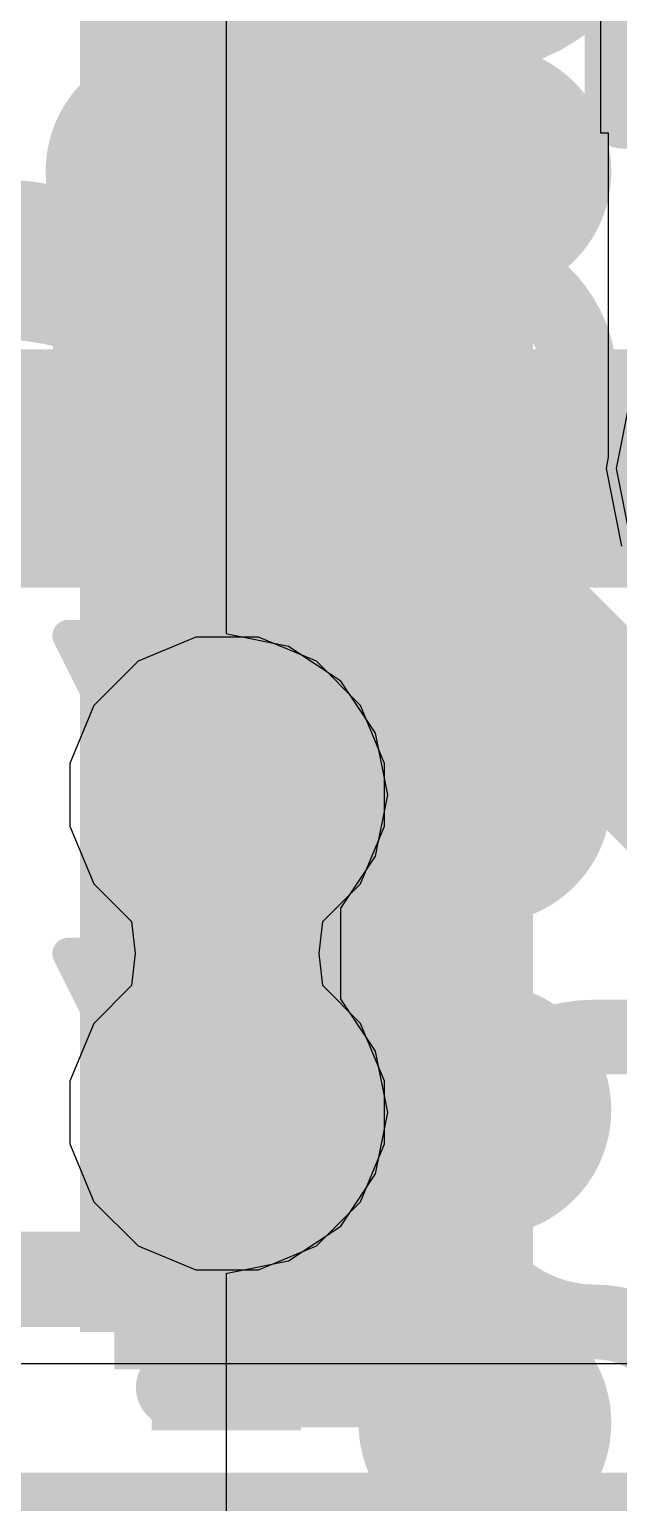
# Model space of a CAD drawing. Header units: inches. Extents: x -6 to 283, y -12 to 154.
# Drawn here: x 57.541 to 58.483, y -5.322 to -2.967 of the extents above; entities that cross this region are included whole.
import ezdxf

# ---------------------------------------------------------------- set-up
doc = ezdxf.new("R2010")
doc.units = ezdxf.units.IN
for name, color, linetype in [('Bottom Layer', 5, 'Continuous'), ('Bottom Paste', 16, 'Continuous'), ('Bottom Solder', 6, 'Continuous'), ('Drill Drawing', 1, 'Continuous'), ('GND-1', 16, 'Continuous'), ('GND-2', 90, 'Continuous'), ('GND-3', 216, 'Continuous'), ('GND-4', 54, 'Continuous'), ('PWR-1', 156, 'Continuous'), ('PWR-2', 130, 'Continuous'), ('Signal L1', 76, 'Continuous'), ('Signal L2', 6, 'Continuous'), ('Top Layer', 1, 'Continuous'), ('Top Overlay', 2, 'Continuous'), ('Top Paste', 8, 'Continuous'), ('Top Solder', 216, 'Continuous'), ('Via Holes', 16, 'Continuous')]:
    doc.layers.add(name, color=color, linetype=linetype)

# ---------------------------------------------------------------- blocks, each defined once
blk = doc.blocks.new('FBGA_153_11_5_13__B_56')
at = {"layer": 'Bottom Layer'}
h = blk.add_hatch(color=5, dxfattribs=at)
edge = h.paths.add_edge_path()
edge.add_arc((0.75000104, 1.25000004), 0.127, 0, 360)
h = blk.add_hatch(color=5, dxfattribs=at)
edge = h.paths.add_edge_path()
edge.add_arc((1.25000004, 1.25000004), 0.127, 0, 360)
h = blk.add_hatch(color=5, dxfattribs=at)
edge = h.paths.add_edge_path()
edge.add_arc((1.25000004, 0.75000104), 0.127, 0, 360)
h = blk.add_hatch(color=5, dxfattribs=at)
edge = h.paths.add_edge_path()
edge.add_arc((1.25000004, 0.2499995), 0.127, 0, 360)
h = blk.add_hatch(color=5, dxfattribs=at)
edge = h.paths.add_edge_path()
edge.add_arc((1.25000004, -0.2499995), 0.127, 0, 360)
h = blk.add_hatch(color=5, dxfattribs=at)
edge = h.paths.add_edge_path()
edge.add_arc((1.25000004, -0.75000104), 0.127, 0, 360)
at = {"layer": 'Bottom Paste'}
h = blk.add_hatch(color=16, dxfattribs=at)
edge = h.paths.add_edge_path()
edge.add_arc((0.75000104, 1.25000004), 0.127, 0, 360)
h = blk.add_hatch(color=16, dxfattribs=at)
edge = h.paths.add_edge_path()
edge.add_arc((1.25000004, 1.25000004), 0.127, 0, 360)
h = blk.add_hatch(color=16, dxfattribs=at)
edge = h.paths.add_edge_path()
edge.add_arc((1.25000004, 0.75000104), 0.127, 0, 360)
h = blk.add_hatch(color=16, dxfattribs=at)
edge = h.paths.add_edge_path()
edge.add_arc((1.25000004, 0.2499995), 0.127, 0, 360)
h = blk.add_hatch(color=16, dxfattribs=at)
edge = h.paths.add_edge_path()
edge.add_arc((1.25000004, -0.2499995), 0.127, 0, 360)
h = blk.add_hatch(color=16, dxfattribs=at)
edge = h.paths.add_edge_path()
edge.add_arc((1.25000004, -0.75000104), 0.127, 0, 360)
at = {"layer": 'Bottom Solder'}
h = blk.add_hatch(color=6, dxfattribs=at)
edge = h.paths.add_edge_path()
edge.add_arc((0.75000104, 1.25000004), 0.20200112, 0, 360)
h = blk.add_hatch(color=6, dxfattribs=at)
edge = h.paths.add_edge_path()
edge.add_arc((1.25000004, 1.25000004), 0.20200112, 0, 360)
h = blk.add_hatch(color=6, dxfattribs=at)
edge = h.paths.add_edge_path()
edge.add_arc((1.25000004, 0.75000104), 0.20200112, 0, 360)
h = blk.add_hatch(color=6, dxfattribs=at)
edge = h.paths.add_edge_path()
edge.add_arc((1.25000004, 0.2499995), 0.20200112, 0, 360)
h = blk.add_hatch(color=6, dxfattribs=at)
edge = h.paths.add_edge_path()
edge.add_arc((1.25000004, -0.2499995), 0.20200112, 0, 360)
h = blk.add_hatch(color=6, dxfattribs=at)
edge = h.paths.add_edge_path()
edge.add_arc((1.25000004, -0.75000104), 0.20200112, 0, 360)
blk = doc.blocks.new('R___0402_99')
at = {"layer": 'Top Layer'}
for points in [[(-0.6985, -0.3175), (-0.6985, 0.3175), (-0.2412999999999999, 0.3175), (-0.2413, -0.3175)], [(0.2412999999999999, -0.3175), (0.2413, 0.3175), (0.6985, 0.3175), (0.6985, -0.3175)]]:
    blk.add_hatch(color=1, dxfattribs=at).paths.add_polyline_path(points)
at = {"layer": 'Top Paste'}
for points in [[(-0.6985, -0.3175), (-0.6985, 0.3175), (-0.2412999999999999, 0.3175), (-0.2413, -0.3175)], [(0.2412999999999999, -0.3175), (0.2413, 0.3175), (0.6985, 0.3175), (0.6985, -0.3175)]]:
    blk.add_hatch(color=8, dxfattribs=at).paths.add_polyline_path(points)
at = {"layer": 'Top Solder'}
for points in [[(-0.75350116, -0.37250116), (-0.75350116, 0.37250116), (-0.1862988399999999, 0.37250116), (-0.18629884, -0.37250116)], [(0.1862988399999999, -0.37250116), (0.18629884, 0.37250116), (0.75350116, 0.37250116), (0.75350116, -0.37250116)]]:
    blk.add_hatch(color=216, dxfattribs=at).paths.add_polyline_path(points)
at = {"layer": 'Top Overlay'}
for points in [[(0.7874, 0.4064, 0.127, 0.127, 0), (-0.7874, 0.4064, 0.127, 0.127, 0)], [(-0.7874, 0.4064, 0.127, 0.127, 0), (-0.7874, -0.4064, 0.127, 0.127, 0)], [(0.7874, 0.4064, 0.127, 0.127, 0), (0.7874, -0.4064, 0.127, 0.127, 0)], [(0.7874, -0.4064, 0.127, 0.127, 0), (-0.7874, -0.4064, 0.127, 0.127, 0)], [(0.8128, -0.4318, 0.0032258, 0.0032258, 0), (-0.8128, -0.4318, 0.0032258, 0.0032258, 0)]]:
    blk.add_lwpolyline(points, format="xyseb", dxfattribs=at)
for points in [[(-0.8191499999999999, 0.4064, 0.0635, 0.0635, 1), (-0.7556499999999999, 0.4064, 0.0635, 0.0635, 1)], [(-0.8191499999999999, 0.4064, 0.0635, 0.0635, 1), (-0.7556499999999999, 0.4064, 0.0635, 0.0635, 1)], [(0.7556499999999999, 0.4064, 0.0635, 0.0635, 1), (0.8191499999999999, 0.4064, 0.0635, 0.0635, 1)], [(0.7556499999999999, 0.4064, 0.0635, 0.0635, 1), (0.8191499999999999, 0.4064, 0.0635, 0.0635, 1)], [(-0.8191499999999999, -0.4064, 0.0635, 0.0635, 1), (-0.7556499999999999, -0.4064, 0.0635, 0.0635, 1)], [(-0.8191499999999999, -0.4064, 0.0635, 0.0635, 1), (-0.7556499999999999, -0.4064, 0.0635, 0.0635, 1)], [(0.7556499999999999, -0.4064, 0.0635, 0.0635, 1), (0.8191499999999999, -0.4064, 0.0635, 0.0635, 1)], [(0.7556499999999999, -0.4064, 0.0635, 0.0635, 1), (0.8191499999999999, -0.4064, 0.0635, 0.0635, 1)], [(-0.81360518, -0.4318, 0.0016129, 0.0016129, 1), (-0.8119948199999999, -0.4318, 0.0016129, 0.0016129, 1)], [(0.8119948199999999, -0.4318, 0.0016129, 0.0016129, 1), (0.81360518, -0.4318, 0.0016129, 0.0016129, 1)]]:
    blk.add_lwpolyline(points, format="xyseb", close=True, dxfattribs=at)
blk = doc.blocks.new('C___0402_296')
at = {"layer": 'Top Layer'}
for points in [[(-0.6985, -0.3175), (-0.6985, 0.3175), (-0.2412999999999999, 0.3175), (-0.2413, -0.3175)], [(0.24130254, -0.3175), (0.24130254, 0.3175), (0.6985025399999999, 0.3175), (0.6985025399999999, -0.3175)]]:
    blk.add_hatch(color=1, dxfattribs=at).paths.add_polyline_path(points)
at = {"layer": 'Top Paste'}
for points in [[(-0.6985, -0.3175), (-0.6985, 0.3175), (-0.2412999999999999, 0.3175), (-0.2413, -0.3175)], [(0.24130254, -0.3175), (0.24130254, 0.3175), (0.6985025399999999, 0.3175), (0.6985025399999999, -0.3175)]]:
    blk.add_hatch(color=8, dxfattribs=at).paths.add_polyline_path(points)
at = {"layer": 'Top Solder'}
for points in [[(-0.7584998799999999, -0.37749988), (-0.7584998799999999, 0.37749988), (-0.18130012, 0.37749988), (-0.18130012, -0.37749988)], [(0.1813026599999999, -0.37749988), (0.18130266, 0.37749988), (0.75850242, 0.37749988), (0.75850242, -0.37749988)]]:
    blk.add_hatch(color=216, dxfattribs=at).paths.add_polyline_path(points)
at = {"layer": 'Top Overlay'}
for points in [[(-0.7874, 0.4064, 0.127, 0.127, 0), (-0.7874, -0.4064, 0.127, 0.127, 0)], [(-0.2794, 0.4064, 0.127, 0.127, 0), (-0.7874, 0.4064, 0.127, 0.127, 0)], [(0.7874, 0.4064, 0.127, 0.127, 0), (0.27940254, 0.40640254, 0.127, 0.127, 0)], [(0.7874, 0.4064, 0.127, 0.127, 0), (0.7874, -0.4064, 0.127, 0.127, 0)], [(-0.2794, -0.4064, 0.127, 0.127, 0), (-0.7874, -0.4064, 0.127, 0.127, 0)], [(0.7874, -0.4064, 0.127, 0.127, 0), (0.27940254, -0.40640254, 0.127, 0.127, 0)]]:
    blk.add_lwpolyline(points, format="xyseb", dxfattribs=at)
for points in [[(-0.8191499999999999, 0.4064, 0.0635, 0.0635, 1), (-0.7556499999999999, 0.4064, 0.0635, 0.0635, 1)], [(-0.8191499999999999, 0.4064, 0.0635, 0.0635, 1), (-0.7556499999999999, 0.4064, 0.0635, 0.0635, 1)], [(-0.31115, 0.4064, 0.0635, 0.0635, 1), (-0.24765, 0.4064, 0.0635, 0.0635, 1)], [(0.24765254, 0.40640254, 0.0635, 0.0635, 1), (0.31115254, 0.40640254, 0.0635, 0.0635, 1)], [(0.7556499999999999, 0.4064, 0.0635, 0.0635, 1), (0.8191499999999999, 0.4064, 0.0635, 0.0635, 1)], [(0.7556499999999999, 0.4064, 0.0635, 0.0635, 1), (0.8191499999999999, 0.4064, 0.0635, 0.0635, 1)], [(-0.8191499999999999, -0.4064, 0.0635, 0.0635, 1), (-0.7556499999999999, -0.4064, 0.0635, 0.0635, 1)], [(-0.8191499999999999, -0.4064, 0.0635, 0.0635, 1), (-0.7556499999999999, -0.4064, 0.0635, 0.0635, 1)], [(-0.31115, -0.4064, 0.0635, 0.0635, 1), (-0.24765, -0.4064, 0.0635, 0.0635, 1)], [(0.24765254, -0.40640254, 0.0635, 0.0635, 1), (0.31115254, -0.40640254, 0.0635, 0.0635, 1)], [(0.7556499999999999, -0.4064, 0.0635, 0.0635, 1), (0.8191499999999999, -0.4064, 0.0635, 0.0635, 1)], [(0.7556499999999999, -0.4064, 0.0635, 0.0635, 1), (0.8191499999999999, -0.4064, 0.0635, 0.0635, 1)]]:
    blk.add_lwpolyline(points, format="xyseb", close=True, dxfattribs=at)
blk = doc.blocks.new('C___0402_297')
at = {"layer": 'Top Layer'}
for points in [[(-0.6985, -0.3175), (-0.6985, 0.3175), (-0.2412999999999999, 0.3175), (-0.2413, -0.3175)], [(0.2412999999999999, -0.3175), (0.2413, 0.3175), (0.6985, 0.3175), (0.6985, -0.3175)]]:
    blk.add_hatch(color=1, dxfattribs=at).paths.add_polyline_path(points)
at = {"layer": 'Top Paste'}
for points in [[(-0.6985, -0.3175), (-0.6985, 0.3175), (-0.2412999999999999, 0.3175), (-0.2413, -0.3175)], [(0.2412999999999999, -0.3175), (0.2413, 0.3175), (0.6985, 0.3175), (0.6985, -0.3175)]]:
    blk.add_hatch(color=8, dxfattribs=at).paths.add_polyline_path(points)
at = {"layer": 'Top Solder'}
for points in [[(-0.7584998799999999, -0.37749988), (-0.7584998799999999, 0.37749988), (-0.18130012, 0.37749988), (-0.18130012, -0.37749988)], [(0.18130012, -0.37749988), (0.18130012, 0.37749988), (0.7584998799999999, 0.37749988), (0.7584998799999999, -0.37749988)]]:
    blk.add_hatch(color=216, dxfattribs=at).paths.add_polyline_path(points)
at = {"layer": 'Top Overlay'}
for points in [[(-0.2794, 0.40640254, 0.127, 0.127, 0), (-0.7874, 0.4064, 0.127, 0.127, 0)], [(-0.7874, 0.4064, 0.127, 0.127, 0), (-0.7874, -0.4064, 0.127, 0.127, 0)], [(0.7874, 0.4064, 0.127, 0.127, 0), (0.2794, 0.4064, 0.127, 0.127, 0)], [(0.7874, 0.4064, 0.127, 0.127, 0), (0.7874, -0.4064, 0.127, 0.127, 0)], [(-0.2794, -0.4064, 0.127, 0.127, 0), (-0.7874, -0.4064, 0.127, 0.127, 0)], [(0.7874, -0.4064, 0.127, 0.127, 0), (0.2794, -0.4064, 0.127, 0.127, 0)]]:
    blk.add_lwpolyline(points, format="xyseb", dxfattribs=at)
for points in [[(-0.8191499999999999, 0.4064, 0.0635, 0.0635, 1), (-0.7556499999999999, 0.4064, 0.0635, 0.0635, 1)], [(-0.8191499999999999, 0.4064, 0.0635, 0.0635, 1), (-0.7556499999999999, 0.4064, 0.0635, 0.0635, 1)], [(-0.31115, 0.40640254, 0.0635, 0.0635, 1), (-0.24765, 0.40640254, 0.0635, 0.0635, 1)], [(0.24765, 0.4064, 0.0635, 0.0635, 1), (0.31115, 0.4064, 0.0635, 0.0635, 1)], [(0.7556499999999999, 0.4064, 0.0635, 0.0635, 1), (0.8191499999999999, 0.4064, 0.0635, 0.0635, 1)], [(0.7556499999999999, 0.4064, 0.0635, 0.0635, 1), (0.8191499999999999, 0.4064, 0.0635, 0.0635, 1)], [(-0.8191499999999999, -0.4064, 0.0635, 0.0635, 1), (-0.7556499999999999, -0.4064, 0.0635, 0.0635, 1)], [(-0.8191499999999999, -0.4064, 0.0635, 0.0635, 1), (-0.7556499999999999, -0.4064, 0.0635, 0.0635, 1)], [(-0.31115, -0.4064, 0.0635, 0.0635, 1), (-0.24765, -0.4064, 0.0635, 0.0635, 1)], [(0.24765, -0.4064, 0.0635, 0.0635, 1), (0.31115, -0.4064, 0.0635, 0.0635, 1)], [(0.7556499999999999, -0.4064, 0.0635, 0.0635, 1), (0.8191499999999999, -0.4064, 0.0635, 0.0635, 1)], [(0.7556499999999999, -0.4064, 0.0635, 0.0635, 1), (0.8191499999999999, -0.4064, 0.0635, 0.0635, 1)]]:
    blk.add_lwpolyline(points, format="xyseb", close=True, dxfattribs=at)
blk = doc.blocks.new('C___0402_300')
at = {"layer": 'Top Layer'}
for points in [[(-0.6985, -0.3175), (-0.6985, 0.3175), (-0.2412999999999999, 0.3175), (-0.2413, -0.3175)], [(0.2412999999999999, -0.3175), (0.2413, 0.3175), (0.6985, 0.3175), (0.6985, -0.3175)]]:
    blk.add_hatch(color=1, dxfattribs=at).paths.add_polyline_path(points)
at = {"layer": 'Top Paste'}
for points in [[(-0.6985, -0.3175), (-0.6985, 0.3175), (-0.2412999999999999, 0.3175), (-0.2413, -0.3175)], [(0.2412999999999999, -0.3175), (0.2413, 0.3175), (0.6985, 0.3175), (0.6985, -0.3175)]]:
    blk.add_hatch(color=8, dxfattribs=at).paths.add_polyline_path(points)
at = {"layer": 'Top Solder'}
for points in [[(-0.7584998799999999, -0.37749988), (-0.7584998799999999, 0.37749988), (-0.18130012, 0.37749988), (-0.18130012, -0.37749988)], [(0.18130012, -0.37749988), (0.18130012, 0.37749988), (0.7584998799999999, 0.37749988), (0.7584998799999999, -0.37749988)]]:
    blk.add_hatch(color=216, dxfattribs=at).paths.add_polyline_path(points)
at = {"layer": 'Top Overlay'}
for points in [[(-0.7874, 0.4064, 0.127, 0.127, 0), (-0.7874, -0.4064, 0.127, 0.127, 0)], [(-0.2794, 0.4064, 0.127, 0.127, 0), (-0.7874, 0.4064, 0.127, 0.127, 0)], [(0.7874, 0.4064, 0.127, 0.127, 0), (0.2794, 0.4064, 0.127, 0.127, 0)], [(0.7874, 0.4064, 0.127, 0.127, 0), (0.7874, -0.4064, 0.127, 0.127, 0)], [(-0.2794, -0.4064, 0.127, 0.127, 0), (-0.7874, -0.4064, 0.127, 0.127, 0)], [(0.7874, -0.4064, 0.127, 0.127, 0), (0.2794, -0.4064, 0.127, 0.127, 0)]]:
    blk.add_lwpolyline(points, format="xyseb", dxfattribs=at)
for points in [[(-0.8191499999999999, 0.4064, 0.0635, 0.0635, 1), (-0.7556499999999999, 0.4064, 0.0635, 0.0635, 1)], [(-0.8191499999999999, 0.4064, 0.0635, 0.0635, 1), (-0.7556499999999999, 0.4064, 0.0635, 0.0635, 1)], [(-0.31115, 0.4064, 0.0635, 0.0635, 1), (-0.24765, 0.4064, 0.0635, 0.0635, 1)], [(0.24765, 0.4064, 0.0635, 0.0635, 1), (0.31115, 0.4064, 0.0635, 0.0635, 1)], [(0.7556499999999999, 0.4064, 0.0635, 0.0635, 1), (0.8191499999999999, 0.4064, 0.0635, 0.0635, 1)], [(0.7556499999999999, 0.4064, 0.0635, 0.0635, 1), (0.8191499999999999, 0.4064, 0.0635, 0.0635, 1)], [(-0.8191499999999999, -0.4064, 0.0635, 0.0635, 1), (-0.7556499999999999, -0.4064, 0.0635, 0.0635, 1)], [(-0.8191499999999999, -0.4064, 0.0635, 0.0635, 1), (-0.7556499999999999, -0.4064, 0.0635, 0.0635, 1)], [(-0.31115, -0.4064, 0.0635, 0.0635, 1), (-0.24765, -0.4064, 0.0635, 0.0635, 1)], [(0.24765, -0.4064, 0.0635, 0.0635, 1), (0.31115, -0.4064, 0.0635, 0.0635, 1)], [(0.7556499999999999, -0.4064, 0.0635, 0.0635, 1), (0.8191499999999999, -0.4064, 0.0635, 0.0635, 1)], [(0.7556499999999999, -0.4064, 0.0635, 0.0635, 1), (0.8191499999999999, -0.4064, 0.0635, 0.0635, 1)]]:
    blk.add_lwpolyline(points, format="xyseb", close=True, dxfattribs=at)
blk = doc.blocks.new('C___0402_301')
at = {"layer": 'Top Layer'}
for points in [[(-0.6985, -0.3175), (-0.6985, 0.3175), (-0.2412999999999999, 0.3175), (-0.2413, -0.3175)], [(0.2412999999999999, -0.3175), (0.2413, 0.3175), (0.6985, 0.3175), (0.6985, -0.3175)]]:
    blk.add_hatch(color=1, dxfattribs=at).paths.add_polyline_path(points)
at = {"layer": 'Top Paste'}
for points in [[(-0.6985, -0.3175), (-0.6985, 0.3175), (-0.2412999999999999, 0.3175), (-0.2413, -0.3175)], [(0.2412999999999999, -0.3175), (0.2413, 0.3175), (0.6985, 0.3175), (0.6985, -0.3175)]]:
    blk.add_hatch(color=8, dxfattribs=at).paths.add_polyline_path(points)
at = {"layer": 'Top Solder'}
for points in [[(-0.7584998799999999, -0.37749988), (-0.7584998799999999, 0.37749988), (-0.18130012, 0.37749988), (-0.18130012, -0.37749988)], [(0.18130012, -0.37749988), (0.18130012, 0.37749988), (0.7584998799999999, 0.37749988), (0.7584998799999999, -0.37749988)]]:
    blk.add_hatch(color=216, dxfattribs=at).paths.add_polyline_path(points)
at = {"layer": 'Top Overlay'}
for points in [[(-0.2794, 0.4064, 0.127, 0.127, 0), (-0.7874, 0.4064, 0.127, 0.127, 0)], [(-0.7874, 0.4064, 0.127, 0.127, 0), (-0.7874, -0.4064, 0.127, 0.127, 0)], [(0.7874, 0.4064, 0.127, 0.127, 0), (0.2794, 0.4064, 0.127, 0.127, 0)], [(0.7874, 0.4064, 0.127, 0.127, 0), (0.7874, -0.4064, 0.127, 0.127, 0)], [(-0.2794, -0.4064, 0.127, 0.127, 0), (-0.7874, -0.4064, 0.127, 0.127, 0)], [(0.7874, -0.4064, 0.127, 0.127, 0), (0.2794, -0.4064, 0.127, 0.127, 0)]]:
    blk.add_lwpolyline(points, format="xyseb", dxfattribs=at)
for points in [[(-0.8191499999999999, 0.4064, 0.0635, 0.0635, 1), (-0.7556499999999999, 0.4064, 0.0635, 0.0635, 1)], [(-0.8191499999999999, 0.4064, 0.0635, 0.0635, 1), (-0.7556499999999999, 0.4064, 0.0635, 0.0635, 1)], [(-0.31115, 0.4064, 0.0635, 0.0635, 1), (-0.24765, 0.4064, 0.0635, 0.0635, 1)], [(0.24765, 0.4064, 0.0635, 0.0635, 1), (0.31115, 0.4064, 0.0635, 0.0635, 1)], [(0.7556499999999999, 0.4064, 0.0635, 0.0635, 1), (0.8191499999999999, 0.4064, 0.0635, 0.0635, 1)], [(0.7556499999999999, 0.4064, 0.0635, 0.0635, 1), (0.8191499999999999, 0.4064, 0.0635, 0.0635, 1)], [(-0.8191499999999999, -0.4064, 0.0635, 0.0635, 1), (-0.7556499999999999, -0.4064, 0.0635, 0.0635, 1)], [(-0.8191499999999999, -0.4064, 0.0635, 0.0635, 1), (-0.7556499999999999, -0.4064, 0.0635, 0.0635, 1)], [(-0.31115, -0.4064, 0.0635, 0.0635, 1), (-0.24765, -0.4064, 0.0635, 0.0635, 1)], [(0.24765, -0.4064, 0.0635, 0.0635, 1), (0.31115, -0.4064, 0.0635, 0.0635, 1)], [(0.7556499999999999, -0.4064, 0.0635, 0.0635, 1), (0.8191499999999999, -0.4064, 0.0635, 0.0635, 1)], [(0.7556499999999999, -0.4064, 0.0635, 0.0635, 1), (0.8191499999999999, -0.4064, 0.0635, 0.0635, 1)]]:
    blk.add_lwpolyline(points, format="xyseb", close=True, dxfattribs=at)

msp = doc.modelspace()

# ---------------------------------------------------------------- hatches: boundary and pattern name
at = {"layer": 'Bottom Layer'}
h = msp.add_hatch(color=5, dxfattribs=at)
edge = h.paths.add_edge_path()
edge.add_arc((57.85742048, -4.19029896), 0.1499997, 0, 360)
h = msp.add_hatch(color=5, dxfattribs=at)
edge = h.paths.add_edge_path()
edge.add_arc((57.85742048, -4.69829896), 0.1499997, 0, 360)
at = {"layer": 'GND-1'}
h = msp.add_hatch(color=16, dxfattribs=at)
edge = h.paths.add_edge_path()
edge.add_arc((57.85742048, -4.19029896), 0.1499997, 0, 360)
h = msp.add_hatch(color=16, dxfattribs=at)
edge = h.paths.add_edge_path()
edge.add_arc((57.85742048, -4.69829896), 0.1499997, 0, 360)
at = {"layer": 'GND-2'}
h = msp.add_hatch(color=90, dxfattribs=at)
edge = h.paths.add_edge_path()
edge.add_arc((57.85742048, -4.19029896), 0.1499997, 0, 360)
h = msp.add_hatch(color=90, dxfattribs=at)
edge = h.paths.add_edge_path()
edge.add_arc((57.85742048, -4.69829896), 0.1499997, 0, 360)
at = {"layer": 'GND-3'}
h = msp.add_hatch(color=216, dxfattribs=at)
edge = h.paths.add_edge_path()
edge.add_arc((57.85742048, -4.19029896), 0.1499997, 0, 360)
h = msp.add_hatch(color=216, dxfattribs=at)
edge = h.paths.add_edge_path()
edge.add_arc((57.85742048, -4.69829896), 0.1499997, 0, 360)
at = {"layer": 'GND-4'}
h = msp.add_hatch(color=54, dxfattribs=at)
edge = h.paths.add_edge_path()
edge.add_arc((57.85742048, -4.19029896), 0.1499997, 0, 360)
h = msp.add_hatch(color=54, dxfattribs=at)
edge = h.paths.add_edge_path()
edge.add_arc((57.85742048, -4.69829896), 0.1499997, 0, 360)
at = {"layer": 'PWR-1'}
h = msp.add_hatch(color=156, dxfattribs=at)
edge = h.paths.add_edge_path()
edge.add_arc((57.85742048, -4.19029896), 0.1499997, 0, 360)
h = msp.add_hatch(color=156, dxfattribs=at)
edge = h.paths.add_edge_path()
edge.add_arc((57.85742048, -4.69829896), 0.1499997, 0, 360)
at = {"layer": 'PWR-2'}
h = msp.add_hatch(color=130, dxfattribs=at)
edge = h.paths.add_edge_path()
edge.add_arc((57.85742048, -4.19029896), 0.1499997, 0, 360)
h = msp.add_hatch(color=130, dxfattribs=at)
edge = h.paths.add_edge_path()
edge.add_arc((57.85742048, -4.69829896), 0.1499997, 0, 360)
at = {"layer": 'Signal L1'}
h = msp.add_hatch(color=76, dxfattribs=at)
edge = h.paths.add_edge_path()
edge.add_arc((57.85742048, -4.19029896), 0.1499997, 0, 360)
h = msp.add_hatch(color=76, dxfattribs=at)
edge = h.paths.add_edge_path()
edge.add_arc((57.85742048, -4.69829896), 0.1499997, 0, 360)
at = {"layer": 'Signal L2'}
h = msp.add_hatch(color=6, dxfattribs=at)
edge = h.paths.add_edge_path()
edge.add_arc((57.85742048, -4.19029896), 0.1499997, 0, 360)
h = msp.add_hatch(color=6, dxfattribs=at)
edge = h.paths.add_edge_path()
edge.add_arc((57.85742048, -4.69829896), 0.1499997, 0, 360)
at = {"layer": 'Top Layer'}
for points in [[(57.62198534, -5.04895358), (58.19147366, -5.04895358), (58.19147366, -2.37058962), (57.62198534, -2.37058962)], [(57.73686192, -5.20629896), (57.97542888, -5.20629896), (57.97542888, -4.79572828), (57.73686192, -4.79572828)]]:
    msp.add_hatch(color=1, dxfattribs=at).paths.add_polyline_path(points)
h = msp.add_hatch(color=1, dxfattribs=at)
edge = h.paths.add_edge_path()
edge.add_arc((57.85742048, -4.19029896), 0.1499997, 0, 360)
h = msp.add_hatch(color=1, dxfattribs=at)
edge = h.paths.add_edge_path()
edge.add_arc((57.85742048, -4.69829896), 0.1499997, 0, 360)
at = {"layer": 'Via Holes'}
h = msp.add_hatch(color=7, dxfattribs=at)
edge = h.paths.add_edge_path()
edge.add_arc((57.85742048, -4.19029896), 0.07499858, 0, 360)
h = msp.add_hatch(color=7, dxfattribs=at)
edge = h.paths.add_edge_path()
edge.add_arc((57.85742048, -4.69829896), 0.07499858, 0, 360)

# ---------------------------------------------------------------- linework, layer by layer
at = {"layer": 'Bottom Layer'}
for points in [[(57.26928093999999, -2.89684714, 0.2032, 0.2032, -0.4142135623730951), (57.49970465999999, -2.66642342, 0.2032, 0.2032, 0)], [(57.76928248, -3.62514896, 0.3809999999999999, 0.3809999999999999, 0), (57.76928248, -3.19436242, 0.3809999999999999, 0.3809999999999999, 0)], [(56.89433884, -3.66896142, 0.3809999999999999, 0.3809999999999999, 0), (57.74061349999999, -3.66896142, 0.3809999999999999, 0.3809999999999999, 0)], [(57.75149739999999, -3.66808258, 0.3809999999999999, 0.3809999999999999, 0), (57.75936378, -3.66808258, 0.3809999999999999, 0.3809999999999999, 0)], [(57.75936378, -3.66808258, 0.3809999999999999, 0.3809999999999999, 0), (58.24300263999999, -3.66808258, 0.3809999999999999, 0.3809999999999999, 0)], [(58.29468147999999, -3.66896142, 0.3809999999999999, 0.3809999999999999, 0), (58.78664646, -3.66896142, 0.3809999999999999, 0.3809999999999999, 0)], [(57.76928248, -3.62514896, 0.2032, 0.2032, -0.1140082147798367), (57.75936378, -3.66808258, 0.2032, 0.2032, 0)], [(57.86692516, -4.19423596, 0.2032, 0.2032, -0.1989123673796581), (57.85742048, -4.19029896, 0.2032, 0.2032, 0)], [(57.86301609999999, -4.40153806, 0.2032, 0.2032, 0), (57.86692516, -4.19423596, 0.2032, 0.2032, 0)], [(57.86692516, -4.19423596, 0.2032, 0.2032, 0), (58.05447368, -4.19423596, 0.2032, 0.2032, 0)], [(57.96572607999999, -4.2903267, 0.2032, 0.2032, 0), (58.05447368, -4.19423596, 0.2032, 0.2032, 0)], [(58.05447368, -4.19423596, 0.2032, 0.2032, 0), (58.26928148, -4.19423596, 0.2032, 0.2032, 0)], [(57.86301609999999, -4.40153806, 0.2032, 0.2032, 0), (57.96572607999999, -4.2903267, 0.2032, 0.2032, 0)], [(57.85742048, -4.69829896, 0.2032, 0.2032, 0), (57.86301609999999, -4.40153806, 0.2032, 0.2032, 0)], [(57.85742048, -4.800318059999999, 0.1524, 0.1524, 0), (57.85742048, -4.69829896, 0.1524, 0.1524, 0)], [(57.85742048, -4.800318059999999, 0.1524, 0.1524, -0.4142090448632471), (57.69274212, -4.964998959999999, 0.1524, 0.1524, 0)], [(56.98416848, -4.964998959999999, 0.1524, 0.1524, 0), (57.69273957999999, -4.964998959999999, 0.1524, 0.1524, 0)]]:
    msp.add_lwpolyline(points, format="xyseb", dxfattribs=at)
for points in [[(57.67403247999999, -3.19436242, 0.1905, 0.1905, 1), (57.86453247999999, -3.19436242, 0.1905, 0.1905, 1)], [(57.67403247999999, -3.62514896, 0.1905, 0.1905, 1), (57.86453247999999, -3.62514896, 0.1905, 0.1905, 1)], [(57.6453635, -3.66896142, 0.1905, 0.1905, 1), (57.83586349999999, -3.66896142, 0.1905, 0.1905, 1)], [(57.6562474, -3.66808258, 0.1905, 0.1905, 1), (57.8467474, -3.66808258, 0.1905, 0.1905, 1)], [(57.66411377999999, -3.66808258, 0.1905, 0.1905, 1), (57.85461377999999, -3.66808258, 0.1905, 0.1905, 1)], [(57.66411377999999, -3.66808258, 0.1905, 0.1905, 1), (57.85461377999999, -3.66808258, 0.1905, 0.1905, 1)], [(58.14775263999999, -3.66808258, 0.1905, 0.1905, 1), (58.33825264, -3.66808258, 0.1905, 0.1905, 1)], [(58.19943147999999, -3.66896142, 0.1905, 0.1905, 1), (58.38993148, -3.66896142, 0.1905, 0.1905, 1)], [(57.71848247999999, -3.62514896, 0.1016, 0.1016, 1), (57.82008248, -3.62514896, 0.1016, 0.1016, 1)], [(57.70856377999999, -3.66808258, 0.1016, 0.1016, 1), (57.81016378, -3.66808258, 0.1016, 0.1016, 1)], [(57.80662047999999, -4.19029896, 0.1016, 0.1016, 1), (57.90822048, -4.19029896, 0.1016, 0.1016, 1)], [(57.81612516, -4.19423596, 0.1016, 0.1016, 1), (57.91772516, -4.19423596, 0.1016, 0.1016, 1)], [(57.81612516, -4.19423596, 0.1016, 0.1016, 1), (57.91772516, -4.19423596, 0.1016, 0.1016, 1)], [(57.81612516, -4.19423596, 0.1016, 0.1016, 1), (57.91772516, -4.19423596, 0.1016, 0.1016, 1)], [(58.00367367999999, -4.19423596, 0.1016, 0.1016, 1), (58.10527368, -4.19423596, 0.1016, 0.1016, 1)], [(58.00367367999999, -4.19423596, 0.1016, 0.1016, 1), (58.10527368, -4.19423596, 0.1016, 0.1016, 1)], [(58.00367367999999, -4.19423596, 0.1016, 0.1016, 1), (58.10527368, -4.19423596, 0.1016, 0.1016, 1)], [(58.21848147999999, -4.19423596, 0.1016, 0.1016, 1), (58.32008147999999, -4.19423596, 0.1016, 0.1016, 1)], [(57.91492607999999, -4.2903267, 0.1016, 0.1016, 1), (58.01652608, -4.2903267, 0.1016, 0.1016, 1)], [(57.91492607999999, -4.2903267, 0.1016, 0.1016, 1), (58.01652608, -4.2903267, 0.1016, 0.1016, 1)], [(57.8122161, -4.40153806, 0.1016, 0.1016, 1), (57.9138161, -4.40153806, 0.1016, 0.1016, 1)], [(57.8122161, -4.40153806, 0.1016, 0.1016, 1), (57.9138161, -4.40153806, 0.1016, 0.1016, 1)], [(57.8122161, -4.40153806, 0.1016, 0.1016, 1), (57.9138161, -4.40153806, 0.1016, 0.1016, 1)], [(57.80662047999999, -4.69829896, 0.1016, 0.1016, 1), (57.90822048, -4.69829896, 0.1016, 0.1016, 1)], [(57.81932048, -4.69829896, 0.0762, 0.0762, 1), (57.89552047999999, -4.69829896, 0.0762, 0.0762, 1)], [(57.81932048, -4.800318059999999, 0.0762, 0.0762, 1), (57.89552047999999, -4.800318059999999, 0.0762, 0.0762, 1)], [(57.81932048, -4.800318059999999, 0.0762, 0.0762, 1), (57.89552047999999, -4.800318059999999, 0.0762, 0.0762, 1)], [(57.65463957999999, -4.964998959999999, 0.0762, 0.0762, 1), (57.73083957999999, -4.964998959999999, 0.0762, 0.0762, 1)], [(57.65464212, -4.964998959999999, 0.0762, 0.0762, 1), (57.73084212000001, -4.964998959999999, 0.0762, 0.0762, 1)]]:
    msp.add_lwpolyline(points, format="xyseb", close=True, dxfattribs=at)
at = {"layer": 'Drill Drawing'}
for points in [[(57.60342048, -3.93629896, 0.0508, 0.0508, 0), (58.11142048, -3.93629896, 0.0508, 0.0508, 0)], [(57.60342048, -3.93629896, 0.0508, 0.0508, 0), (57.85742048, -4.444298959999999, 0.0508, 0.0508, 0)], [(57.85742048, -4.444298959999999, 0.0508, 0.0508, 0), (58.11142048, -3.93629896, 0.0508, 0.0508, 0)], [(57.60342048, -4.444298959999999, 0.0508, 0.0508, 0), (58.11142048, -4.444298959999999, 0.0508, 0.0508, 0)], [(57.60342048, -4.444298959999999, 0.0508, 0.0508, 0), (57.85742048, -4.952298959999999, 0.0508, 0.0508, 0)], [(57.85742048, -4.952298959999999, 0.0508, 0.0508, 0), (58.11142048, -4.444298959999999, 0.0508, 0.0508, 0)]]:
    msp.add_lwpolyline(points, format="xyseb", dxfattribs=at)
for points in [[(57.59072047999999, -3.93629896, 0.0254, 0.0254, 1), (57.61612048, -3.93629896, 0.0254, 0.0254, 1)], [(57.59072047999999, -3.93629896, 0.0254, 0.0254, 1), (57.61612048, -3.93629896, 0.0254, 0.0254, 1)], [(58.09872047999999, -3.93629896, 0.0254, 0.0254, 1), (58.12412048, -3.93629896, 0.0254, 0.0254, 1)], [(58.09872047999999, -3.93629896, 0.0254, 0.0254, 1), (58.12412048, -3.93629896, 0.0254, 0.0254, 1)], [(57.59072047999999, -4.444298959999999, 0.0254, 0.0254, 1), (57.61612048, -4.444298959999999, 0.0254, 0.0254, 1)], [(57.59072047999999, -4.444298959999999, 0.0254, 0.0254, 1), (57.61612048, -4.444298959999999, 0.0254, 0.0254, 1)], [(57.84472048, -4.444298959999999, 0.0254, 0.0254, 1), (57.87012048, -4.444298959999999, 0.0254, 0.0254, 1)], [(57.84472048, -4.444298959999999, 0.0254, 0.0254, 1), (57.87012048, -4.444298959999999, 0.0254, 0.0254, 1)], [(58.09872047999999, -4.444298959999999, 0.0254, 0.0254, 1), (58.12412048, -4.444298959999999, 0.0254, 0.0254, 1)], [(58.09872047999999, -4.444298959999999, 0.0254, 0.0254, 1), (58.12412048, -4.444298959999999, 0.0254, 0.0254, 1)], [(57.84472048, -4.952298959999999, 0.0254, 0.0254, 1), (57.87012048, -4.952298959999999, 0.0254, 0.0254, 1)], [(57.84472048, -4.952298959999999, 0.0254, 0.0254, 1), (57.87012048, -4.952298959999999, 0.0254, 0.0254, 1)]]:
    msp.add_lwpolyline(points, format="xyseb", close=True, dxfattribs=at)
at = {"layer": 'PWR-1'}
for p, q in [((57.85623429999999, -3.93279376), (57.85623429999999, -2.92392862)), ((58.50254746, -3.55128322), (58.47913882, -3.66896142)), ((58.47913882, -3.66896142), (58.50254746, -3.78663962)), ((57.85742302, -3.93376912), (57.85623429999999, -3.93279376)), ((57.95558894, -3.95329664), (57.85742302, -3.93376912)), ((58.03881458, -4.008904859999999), (57.95558894, -3.95329664)), ((58.0944228, -4.0921305), (58.03881458, -4.008904859999999)), ((58.11395031999999, -4.19029896), (58.0944228, -4.0921305)), ((58.0944228, -4.28846742), (58.11395031999999, -4.19029896)), ((58.03881458, -4.37169052), (58.0944228, -4.28846742)), ((58.03881458, -4.516907399999999), (58.03881458, -4.37169052)), ((58.0944228, -4.6001305), (58.03881458, -4.516907399999999)), ((58.11395031999999, -4.69829896), (58.0944228, -4.6001305)), ((58.0944228, -4.79646742), (58.11395031999999, -4.69829896)), ((58.03881458, -4.87969306), (58.0944228, -4.79646742)), ((57.95558894, -4.93530128), (58.03881458, -4.87969306)), ((57.85742302, -4.9548288), (57.95558894, -4.93530128)), ((57.85623429999999, -4.95580416), (57.85742302, -4.9548288)), ((57.85623429999999, -6.27461534), (57.85623429999999, -4.95580416))]:
    msp.add_line(p, q, dxfattribs=at)
at = {"layer": 'Signal L1'}
for points in [[(58.50796019999999, -2.70318484, 0.11938, 0.11938, -0.4142135623730951), (58.23036614, -2.9807789, 0.11938, 0.11938, 0)], [(58.05513408, -3.33467202, 0.11938, 0.11938, -0.9999999999999999), (58.05513408, -2.9807789, 0.11938, 0.11938, 0)], [(58.05513408, -2.9807789, 0.11938, 0.11938, 0), (58.23036614, -2.9807789, 0.11938, 0.11938, 0)], [(58.05513408, -3.33467202, 0.11938, 0.11938, 0), (58.22571032, -3.33467202, 0.11938, 0.11938, 0)], [(58.22571032, -3.33467202, 0.11938, 0.11938, -0.4142135623730951), (58.42110235999999, -3.53006406, 0.11938, 0.11938, 0)], [(58.42110235999999, -3.59279444, 0.11938, 0.11938, 0), (58.42110235999999, -3.53006406, 0.11938, 0.11938, 0)], [(58.42110235999999, -3.59279698, 0.11938, 0.11938, -0.3971113226275142), (58.27213136, -3.750787519999999, 0.11938, 0.11938, 0)], [(58.24791245999999, -3.75655586, 0.11938, 0.11938, 0), (58.27213136, -3.750787519999999, 0.11938, 0.11938, 0)], [(58.18682038, -3.79283722, 0.11938, 0.11938, -0.1522435395457462), (58.24791245999999, -3.75655332, 0.11938, 0.11938, 0)], [(58.12921064, -3.94687298, 0.11938, 0.11938, -0.1837497997584298), (58.18681021999999, -3.79282706, 0.11938, 0.11938, 0)], [(58.18681021999999, -3.79282706, 0.11938, 0.11938, 0), (58.18682038, -3.79283722, 0.11938, 0.11938, 0)], [(58.3345036, -4.15086546, 0.11938, 0.11938, -0.4123629921889349), (58.12921318, -3.94687298, 0.11938, 0.11938, 0)], [(58.3345036, -4.15086292, 0.11938, 0.11938, 0), (58.57322042, -4.15086292, 0.11938, 0.11938, 0)], [(58.44721864, -5.033081119999999, 0.11938, 0.11938, -1.004738062124975), (58.44621787999999, -4.5774864, 0.11938, 0.11938, 0)], [(58.44622295999999, -4.57748386, 0.11938, 0.11938, 0), (58.57322042, -4.5774864, 0.11938, 0.11938, 0)], [(58.44721864, -5.033081119999999, 0.11938, 0.11938, -0.4142135623730951), (58.60238469999999, -5.188247179999999, 0.11938, 0.11938, 0)]]:
    msp.add_lwpolyline(points, format="xyseb", dxfattribs=at)
for points in [[(58.02528907999999, -2.9807789, 0.05969, 0.05969, 1), (58.08497908, -2.9807789, 0.05969, 0.05969, 1)], [(58.02528907999999, -2.9807789, 0.05969, 0.05969, 1), (58.08497908, -2.9807789, 0.05969, 0.05969, 1)], [(58.20052114, -2.9807789, 0.05969, 0.05969, 1), (58.26021114, -2.9807789, 0.05969, 0.05969, 1)], [(58.20052114, -2.9807789, 0.05969, 0.05969, 1), (58.26021114, -2.9807789, 0.05969, 0.05969, 1)], [(58.02528907999999, -3.33467202, 0.05969, 0.05969, 1), (58.08497908, -3.33467202, 0.05969, 0.05969, 1)], [(58.02528907999999, -3.33467202, 0.05969, 0.05969, 1), (58.08497908, -3.33467202, 0.05969, 0.05969, 1)], [(58.19586532, -3.33467202, 0.05969, 0.05969, 1), (58.25555531999999, -3.33467202, 0.05969, 0.05969, 1)], [(58.19586532, -3.33467202, 0.05969, 0.05969, 1), (58.25555531999999, -3.33467202, 0.05969, 0.05969, 1)], [(58.39125736, -3.53006406, 0.05969, 0.05969, 1), (58.45094736, -3.53006406, 0.05969, 0.05969, 1)], [(58.39125736, -3.53006406, 0.05969, 0.05969, 1), (58.45094736, -3.53006406, 0.05969, 0.05969, 1)], [(58.39125736, -3.59279444, 0.05969, 0.05969, 1), (58.45094736, -3.59279444, 0.05969, 0.05969, 1)], [(58.39125736, -3.59279698, 0.05969, 0.05969, 1), (58.45094736, -3.59279698, 0.05969, 0.05969, 1)], [(58.24228635999999, -3.750787519999999, 0.05969, 0.05969, 1), (58.30197636, -3.750787519999999, 0.05969, 0.05969, 1)], [(58.24228635999999, -3.750787519999999, 0.05969, 0.05969, 1), (58.30197636, -3.750787519999999, 0.05969, 0.05969, 1)], [(58.21806745999999, -3.75655332, 0.05969, 0.05969, 1), (58.27775746, -3.75655332, 0.05969, 0.05969, 1)], [(58.21806745999999, -3.75655586, 0.05969, 0.05969, 1), (58.27775746, -3.75655586, 0.05969, 0.05969, 1)], [(58.15696522, -3.79282706, 0.05969, 0.05969, 1), (58.21665521999999, -3.79282706, 0.05969, 0.05969, 1)], [(58.15696522, -3.79282706, 0.05969, 0.05969, 1), (58.21665521999999, -3.79282706, 0.05969, 0.05969, 1)], [(58.15697538, -3.79283722, 0.05969, 0.05969, 1), (58.21666537999999, -3.79283722, 0.05969, 0.05969, 1)], [(58.15697538, -3.79283722, 0.05969, 0.05969, 1), (58.21666537999999, -3.79283722, 0.05969, 0.05969, 1)], [(58.09936563999999, -3.94687298, 0.05969, 0.05969, 1), (58.15905563999999, -3.94687298, 0.05969, 0.05969, 1)], [(58.09936817999999, -3.94687298, 0.05969, 0.05969, 1), (58.15905818, -3.94687298, 0.05969, 0.05969, 1)], [(58.3046586, -4.15086292, 0.05969, 0.05969, 1), (58.3643486, -4.15086292, 0.05969, 0.05969, 1)], [(58.3046586, -4.15086546, 0.05969, 0.05969, 1), (58.3643486, -4.15086546, 0.05969, 0.05969, 1)], [(58.41637288, -4.5774864, 0.05969, 0.05969, 1), (58.47606287999999, -4.5774864, 0.05969, 0.05969, 1)], [(58.41637796, -4.57748386, 0.05969, 0.05969, 1), (58.47606795999999, -4.57748386, 0.05969, 0.05969, 1)], [(58.41737363999999, -5.033081119999999, 0.05969, 0.05969, 1), (58.47706364, -5.033081119999999, 0.05969, 0.05969, 1)], [(58.41737363999999, -5.033081119999999, 0.05969, 0.05969, 1), (58.47706364, -5.033081119999999, 0.05969, 0.05969, 1)]]:
    msp.add_lwpolyline(points, format="xyseb", close=True, dxfattribs=at)
at = {"layer": 'Signal L2'}
for p, q in [((57.80737486, -3.93869926), (57.71490108, -3.97700246)), ((57.9074661, -3.93869926), (57.80737486, -3.93869926)), ((57.99993988, -3.97700246), (57.9074661, -3.93869926)), ((57.71490108, -3.97700246), (57.64412398, -4.047779559999999)), ((58.07071697999999, -4.047779559999999), (57.99993988, -3.97700246)), ((57.64412398, -4.047779559999999), (57.60582077999999, -4.14025334)), ((58.10902018, -4.14025334), (58.07071697999999, -4.047779559999999)), ((57.60582077999999, -4.14025334), (57.60582077999999, -4.240344579999999)), ((58.10902018, -4.240344579999999), (58.10902018, -4.14025334)), ((57.60582077999999, -4.240344579999999), (57.64412398, -4.33281836)), ((58.07071697999999, -4.33281836), (58.10902018, -4.240344579999999)), ((57.64412398, -4.33281836), (57.70442357999999, -4.39311796)), ((58.01041738, -4.39311796), (58.07071697999999, -4.33281836)), ((57.70442357999999, -4.39311796), (57.71025796, -4.444298959999999)), ((58.004583, -4.444298959999999), (58.01041738, -4.39311796)), ((57.71025796, -4.444298959999999), (57.70442357999999, -4.495479959999999)), ((58.01041738, -4.495479959999999), (58.004583, -4.444298959999999)), ((57.70442357999999, -4.495479959999999), (57.64412398, -4.55577956)), ((58.07071697999999, -4.55577956), (58.01041738, -4.495479959999999)), ((57.64412398, -4.55577956), (57.60582077999999, -4.64825334)), ((58.10902018, -4.64825334), (58.07071697999999, -4.55577956)), ((57.60582077999999, -4.64825334), (57.60582077999999, -4.748344579999999)), ((58.10902018, -4.748344579999999), (58.10902018, -4.64825334)), ((57.60582077999999, -4.748344579999999), (57.64412398, -4.840818359999999)), ((58.07071697999999, -4.840818359999999), (58.10902018, -4.748344579999999)), ((57.64412398, -4.840818359999999), (57.71490108, -4.91159546)), ((57.99993988, -4.91159546), (58.07071697999999, -4.840818359999999)), ((57.71490108, -4.91159546), (57.80737486, -4.94989866)), ((57.9074661, -4.94989866), (57.99993988, -4.91159546)), ((57.80737486, -4.94989866), (57.9074661, -4.94989866)), ((59.43170232, -5.10005584), (57.19103115999999, -5.10005584))]:
    msp.add_line(p, q, dxfattribs=at)
for points in [[(57.08317768, -3.33267304, 0.254, 0.254, 0), (57.46242508, -3.33267304, 0.254, 0.254, 0)], [(57.46242508, -3.33267304, 0.254, 0.254, -0.1984695761078233), (57.9178039, -3.52084132, 0.254, 0.254, 0)], [(57.91780136, -3.520843859999999, 0.254, 0.254, 0), (58.68462228, -4.28766732, 0.254, 0.254, 0)], [(57.09695718, -5.33341834, 0.11938, 0.11938, 0), (60.99092196, -5.33341834, 0.11938, 0.11938, 0)]]:
    msp.add_lwpolyline(points, format="xyseb", dxfattribs=at)
for points in [[(57.39892508, -3.33267304, 0.127, 0.127, 1), (57.52592507999999, -3.33267304, 0.127, 0.127, 1)], [(57.39892508, -3.33267304, 0.127, 0.127, 1), (57.52592507999999, -3.33267304, 0.127, 0.127, 1)], [(57.85430135999999, -3.520843859999999, 0.127, 0.127, 1), (57.98130136, -3.520843859999999, 0.127, 0.127, 1)], [(57.85430389999999, -3.52084132, 0.127, 0.127, 1), (57.9813039, -3.52084132, 0.127, 0.127, 1)]]:
    msp.add_lwpolyline(points, format="xyseb", close=True, dxfattribs=at)
at = {"layer": 'Top Layer'}
for p, q in [((58.45432556, -2.37058708), (58.45432556, -3.13258708)), ((58.45432556, -3.13258708), (58.46656074, -3.13258708)), ((58.46656074, -3.13258708), (58.46656074, -3.65068612)), ((58.46656074, -3.65068612), (58.46292599999999, -3.66896142)), ((58.46292599999999, -3.66896142), (58.48756654, -3.79284484))]:
    msp.add_line(p, q, dxfattribs=at)

# ---------------------------------------------------------------- block references
msp.add_blockref('FBGA_153_11_5_13__B_56', (57.01928143999999, -4.44436246))
at = {"rotation": 180}
for name, p in [('C___0402_297', (57.49297366, -2.68808708)), ('C___0402_300', (59.27982555999999, -2.68808708)), ('C___0402_296', (57.49556191999999, -3.72092474)), ('C___0402_301', (57.49556191999999, -4.731453579999999)), ('R___0402_99', (57.48760409999999, -5.77605144))]:
    msp.add_blockref(name, p, dxfattribs=at)

doc.saveas('drawing.dxf')
